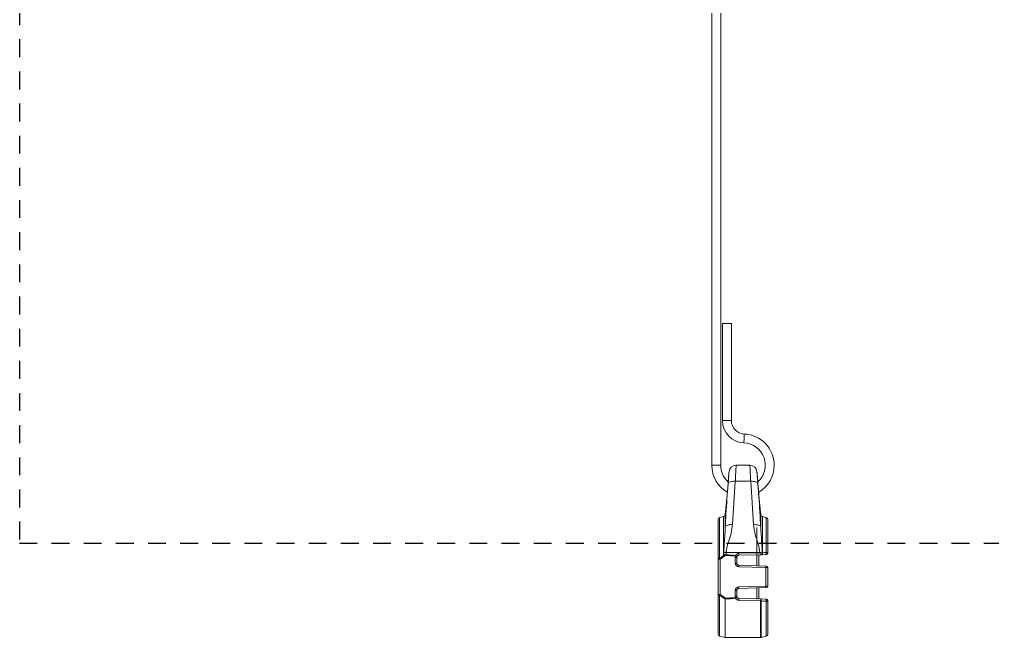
# Model space of a CAD drawing. Extents: x -382 to 1420, y -377 to 265.
# Drawn here: x 201.62 to 208.43, y -8.29 to -3.96 of the extents above; entities that cross this region are included whole.
import ezdxf

# ---------------------------------------------------------------- set-up
doc = ezdxf.new("R2010")
doc.units = 0
doc.header["$MEASUREMENT"] = 0
doc.linetypes.add('HIDDEN2', pattern=[0.1875, 0.125, -0.0625])
for name, color, linetype in [('AV-Anno-Iden', 154, 'CONTINUOUS'), ('AV-Detl-Obje-Brkt', 202, 'CONTINUOUS'), ('AV-Detl-Patt', 165, 'CONTINUOUS')]:
    doc.layers.add(name, color=color, linetype=linetype)

# ---------------------------------------------------------------- blocks, each defined once
blk = doc.blocks.new('A$C429A2651')
at = {"layer": 'AV-Detl-Obje-Brkt', "linetype": 'Continuous', "lineweight": 15}
for p, q in [((4.1977, 6.3523), (4.1977, 1.2055)), ((4.2601, 1.2055), (4.2601, 6.3523)), ((4.2726, 2.1985), (4.2726, 1.5176)), ((4.2726, 2.1985), (4.3038, 2.1985)), ((4.3038, 2.1985), (4.3351, 2.1985)), ((4.3351, 1.5176), (4.3351, 2.1985)), ((4.2726, 1.5176), (4.3038, 1.5176)), ((4.3038, 1.5176), (4.3351, 1.5176)), ((4.4225, 1.3615), (4.4238, 1.3927)), ((4.4238, 1.3927), (4.425, 1.4239)), ((4.2289, 1.2055), (4.1977, 1.2055)), ((4.2601, 1.2055), (4.2289, 1.2055)), ((4.3183, 1.158), (4.3172, 1.1452)), ((4.4644, 1.2055), (4.3681, 1.2055)), ((4.5154, 1.144), (4.5142, 1.158)), ((4.3621, 1.0931), (4.3421, 0.7902)), ((4.3621, 1.0931), (4.4704, 1.0931)), ((4.4905, 0.7902), (4.4704, 1.0931)), ((4.2956, 0.8976), (4.2923, 0.8604)), ((4.2956, 0.8976), (4.2956, 0.8972)), ((4.5402, 0.8604), (4.537, 0.8971)), ((4.2414, 0.5483), (4.2414, 0.8241)), ((4.2808, 0.8466), (4.253, 0.8392)), ((4.253, 0.8392), (4.253, 0.5529)), ((4.2808, 0.574), (4.2808, 0.8466)), ((4.2923, 0.8604), (4.2923, 0.7737)), ((4.5402, 0.7737), (4.5402, 0.8604)), ((4.5796, 0.8392), (4.5518, 0.8466)), ((4.5518, 0.8466), (4.5518, 0.5936)), ((4.5796, 0.5945), (4.5796, 0.8392)), ((4.5912, 0.8241), (4.5912, 0.5906)), ((4.5124, 0.5035), (4.5124, 0.769)), ((4.2566, 0.5483), (4.2414, 0.5483)), ((4.2414, 0.3012), (4.2414, 0.5483)), ((4.2844, 0.5687), (4.2566, 0.5483)), ((4.2566, 0.5483), (4.2566, 0.3012)), ((4.2808, 0.574), (4.2817, 0.5753)), ((4.2817, 0.5753), (4.2817, 0.5936)), ((4.2862, 0.5701), (4.2844, 0.5687)), ((4.2975, 0.5946), (4.5351, 0.5946)), ((4.2975, 0.5946), (4.2975, 0.5799)), ((4.3623, 0.521), (4.3623, 0.56)), ((4.3623, 0.56), (4.3725, 0.56)), ((4.3642, 0.5696), (4.3654, 0.5751)), ((4.3725, 0.56), (4.3725, 0.521)), ((4.3875, 0.5894), (4.5351, 0.5934)), ((4.5353, 0.5794), (4.3878, 0.5756)), ((4.5274, 0.5792), (4.5274, 0.5019)), ((4.5351, 0.5934), (4.5351, 0.5946)), ((4.5351, 0.5934), (4.5509, 0.5935)), ((4.548, 0.5798), (4.5353, 0.5794)), ((4.5494, 0.5798), (4.548, 0.5798)), ((4.5773, 0.5805), (4.5494, 0.5798)), ((4.5509, 0.5936), (4.5509, 0.5935)), ((4.5509, 0.5935), (4.5518, 0.5936)), ((4.3623, 0.521), (4.3725, 0.521)), ((4.5751, 0.4904), (4.3872, 0.4954)), ((4.3878, 0.5053), (4.5757, 0.5004)), ((4.5751, 0.359), (4.5751, 0.4904)), ((4.5912, 0.4903), (4.5751, 0.4904)), ((4.5757, 0.5004), (4.5814, 0.5003)), ((4.5912, 0.4903), (4.5912, 0.3592)), ((4.3872, 0.3541), (4.5751, 0.359)), ((4.5757, 0.349), (4.3878, 0.3441)), ((4.5124, 0.2675), (4.5124, 0.3471)), ((4.5274, 0.3464), (4.5274, 0.2677)), ((4.5751, 0.359), (4.5912, 0.3592)), ((4.5814, 0.3492), (4.5757, 0.349)), ((4.2414, 0.3012), (4.2566, 0.3012)), ((4.2414, 0.0254), (4.2414, 0.3012)), ((4.253, 0.2965), (4.253, 0.0103)), ((4.2566, 0.3012), (4.293, 0.275)), ((4.3623, 0.2895), (4.3623, 0.3285)), ((4.3725, 0.3285), (4.3623, 0.3285)), ((4.3725, 0.2895), (4.3623, 0.2895)), ((4.3654, 0.2743), (4.3642, 0.2798)), ((4.3725, 0.3285), (4.3725, 0.2895)), ((4.3878, 0.2739), (4.5401, 0.2699)), ((4.2915, 0.2691), (4.2913, 0.2681)), ((4.2913, 0.2681), (4.2913, 0)), ((4.5399, 0.256), (4.3875, 0.26)), ((4.5399, 0), (4.5399, 0.256)), ((4.5401, 0.2699), (4.5773, 0.2689)), ((4.5425, 0.2561), (4.5425, 0.0003)), ((4.5796, 0.0103), (4.5796, 0.255)), ((4.5912, 0.2588), (4.5912, 0.0254)), ((4.253, 0.0103), (4.2913, 0)), ((4.5425, 0.0003), (4.5796, 0.0103)), ((4.2913, 0), (4.5399, 0))]:
    blk.add_line(p, q, dxfattribs=at)
at = {"layer": 'AV-Detl-Obje-Brkt', "linetype": 'Continuous', "lineweight": 15, "flags": 128}
for points in [[(4.3124, 1.0774), (4.3137, 1.081), (4.3168, 1.0844), (4.3216, 1.0874), (4.3278, 1.0898), (4.3352, 1.0917), (4.3436, 1.0929), (4.3527, 1.0933), (4.3621, 1.0931)], [(4.4704, 1.0931), (4.4798, 1.0933), (4.4889, 1.0929), (4.4973, 1.0917), (4.5048, 1.0898), (4.511, 1.0874), (4.5157, 1.0844), (4.5188, 1.081), (4.5202, 1.0774)], [(4.2923, 0.7737), (4.2939, 0.7773), (4.2971, 0.7807), (4.3019, 0.7837), (4.3081, 0.7862), (4.3155, 0.7882), (4.3239, 0.7896), (4.3328, 0.7902), (4.3421, 0.7902)], [(4.4905, 0.7902), (4.4997, 0.7902), (4.5087, 0.7896), (4.517, 0.7882), (4.5244, 0.7862), (4.5306, 0.7837), (4.5354, 0.7807), (4.5387, 0.7773), (4.5402, 0.7737)]]:
    blk.add_lwpolyline(points, dxfattribs=at)
at = {"layer": 'AV-Detl-Obje-Brkt', "linetype": 'Continuous', "lineweight": 15}
for centre, radius, start, end in [((4.4288, 1.5176), 0.1562, 180, 267.70756), ((4.4288, 1.5176), 0.0937, 180, 267.70756), ((4.4163, 1.2055), 0.2186, 0, 87.70756), ((4.4163, 1.2055), 0.1562, 311.6149, 87.70756), ((4.4163, 1.2055), 0.2186, 180, 239.51508), ((4.4163, 1.2055), 0.1562, 180, 227.76551), ((4.3683, 1.1555), 0.05, 90.42062, 175.93667), ((4.4643, 1.1555), 0.05, 4.06333, 89.3855), ((4.4163, 1.2055), 0.2186, 300.15946, 0), ((4.257, 0.8241), 0.0156, 105, 180), ((4.2767, 0.8617), 0.0156, 285, 355), ((4.5558, 0.8617), 0.0156, 185, 255), ((4.5755, 0.8241), 0.0156, 0, 75), ((4.2512, 0.5407), 0.0124, 81.61654, 142.29467), ((4.808, 0.9813), 0.7011, 217.66333, 218.14657), ((4.828, 0.9426), 0.6597, 213.96315, 214.52383), ((4.2973, 0.4745), 0.1201, 89.93525, 97.48855), ((4.8203, 1.0321), 0.7062, 220.29636, 220.86097), ((4.8574, 0.5369), 0.5616, 175.61008, 176.1936), ((4.3879, 0.56), 0.0256, 157.74872, 180), ((4.4652, 0.8095), 0.2603, 247.17643, 249.43), ((4.3628, 0.5633), 0.0121, 17.94975, 77.59782), ((4.3882, 0.56), 0.0156, 157.74872, 180), ((4.0436, 0.576), 0.3442, 359.92652, 2.23528), ((4.5352, 0.4745), 0.1201, 82.51145, 90.06475), ((4.1981, 0.5801), 0.3373, 359.88774, 2.25964), ((4.5384, 0.589), 0.0133, 316.12709, 20.12974), ((4.5373, 0.5889), 0.0152, 322.89517, 18.05321), ((4.5651, 0.5897), 0.0152, 322.84213, 18.22509), ((4.5812, 0.5906), 0.00999, 271.5, 0), ((4.3879, 0.521), 0.0256, 180, 268.5), ((4.3882, 0.521), 0.0156, 180, 268.5), ((4.483, 0.4954), 0.0958, 174.0089, 179.99521), ((4.6709, 0.4904), 0.0958, 174.0089, 179.99521), ((4.5812, 0.4903), 0.00999, 0, 88.5), ((4.3879, 0.3285), 0.0256, 91.5, 180), ((4.3882, 0.3285), 0.0156, 91.5, 180), ((4.483, 0.3541), 0.0958, 180.00479, 185.9911), ((4.6709, 0.359), 0.0958, 180.00479, 185.9911), ((4.5812, 0.3592), 0.00999, 271.5, 0), ((4.2512, 0.3088), 0.0124, 217.70533, 278.38346), ((4.808, -0.1319), 0.7011, 141.85343, 142.33667), ((4.3879, 0.2895), 0.0256, 180, 202.25128), ((4.4652, 0.0399), 0.2603, 110.57, 112.82357), ((4.3628, 0.2861), 0.0121, 282.40218, 342.05025), ((4.3882, 0.2895), 0.0156, 180, 202.25128), ((4.0436, 0.2735), 0.3442, 357.76472, 0.07348), ((4.2031, 0.2693), 0.337, 357.73955, 0.11353), ((4.5399, 0.2805), 0.0245, 269.96546, 276.02395), ((4.528, 0.2608), 0.0152, 342.00198, 37.08868), ((4.5651, 0.2598), 0.0152, 341.77491, 37.15787), ((4.5812, 0.2588), 0.00999, 0, 88.5), ((4.257, 0.0254), 0.0156, 180, 255), ((4.5399, 0.01), 0.00999, 270, 285), ((4.5755, 0.0254), 0.0156, 285, 0)]:
    blk.add_arc(centre, radius, start, end, dxfattribs=at)
for centre, ratio, start_param, end_param in [((-10.2465, 0.4247), 0.026186, 0.362067, 0.37401), ((-10.2461, 0.4247), 0.027185, 0.361933, 0.37401), ((-10.2461, 0.4247), 0.027185, 5.908125, 5.921252), ((-10.2465, 0.4247), 0.026186, 5.908462, 5.921118)]:
    blk.add_ellipse(centre, major_axis=(15.6237, 0), ratio=ratio, start_param=start_param, end_param=end_param, dxfattribs=at)
for points, knots in [([(4.3124, 1.0774), (4.3133, 1.0894), (4.3153, 1.115), (4.3173, 1.143), (4.3184, 1.159), (4.3184, 1.1582), (4.3184, 1.158)], [0, 0, 0, 0, 0.255902, 0.546047, 0.836303, 1, 1, 1, 1]), ([(4.3681, 1.2029), (4.3682, 1.2033), (4.3682, 1.2043), (4.3671, 1.1825), (4.365, 1.1443), (4.3631, 1.1094), (4.3621, 1.0931)], [0, 0, 0, 0, 0.163913, 0.453856, 0.74391, 1, 1, 1, 1]), ([(4.4704, 1.0931), (4.4694, 1.1116), (4.4673, 1.1487), (4.4653, 1.1862), (4.4643, 1.2055), (4.4644, 1.2035), (4.4644, 1.2029)], [0, 0, 0, 0, 0.2912052, 0.5825763, 0.8734712, 1, 1, 1, 1]), ([(4.5142, 1.158), (4.5141, 1.1584), (4.514, 1.1599), (4.515, 1.1458), (4.517, 1.1182), (4.5191, 1.091), (4.5202, 1.0774)], [0, 0, 0, 0, 0.126874, 0.417899, 0.709191, 1, 1, 1, 1]), ([(4.3172, 1.1452), (4.3172, 1.1454), (4.3174, 1.1477), (4.3168, 1.1388), (4.3154, 1.1208), (4.3134, 1.0938), (4.3108, 1.0606), (4.3073, 1.0181), (4.3036, 0.9761), (4.3, 0.9391), (4.2972, 0.912), (4.2955, 0.897), (4.2956, 0.8974), (4.2956, 0.8976)], [0, 0, 0, 0, 0.009042, 0.116226, 0.223346, 0.291226, 0.398986, 0.506761, 0.61434, 0.721536, 0.828357, 0.93512, 1, 1, 1, 1]), ([(4.537, 0.8967), (4.537, 0.8969), (4.5369, 0.8979), (4.536, 0.9066), (4.5336, 0.9292), (4.5304, 0.9609), (4.527, 0.9984), (4.5236, 1.0383), (4.5205, 1.0763), (4.518, 1.109), (4.5162, 1.1328), (4.5154, 1.1439), (4.5153, 1.1449), (4.5153, 1.1453)], [0, 0, 0, 0, 0.026893, 0.132222, 0.233857, 0.335551, 0.437313, 0.539008, 0.640715, 0.742436, 0.844512, 0.94604, 1, 1, 1, 1]), ([(4.5179, 1.1108), (4.5177, 1.1127), (4.517, 1.1213), (4.5161, 1.1338), (4.5153, 1.1457), (4.5154, 1.1444), (4.5154, 1.144)], [0, 0, 0, 0, 0.075127, 0.350922, 0.793886, 1, 1, 1, 1]), ([(4.2923, 0.7737), (4.2939, 0.8042), (4.2991, 0.9054), (4.3069, 1.0066), (4.3124, 1.0774)], [0, 0, 0, 0, 0.300595, 1, 1, 1, 1]), ([(4.5202, 1.0774), (4.5226, 1.0469), (4.5305, 0.9458), (4.5362, 0.8445), (4.5402, 0.7737)], [0, 0, 0, 0, 0.300592, 1, 1, 1, 1]), ([(4.537, 0.8971), (4.537, 0.8967), (4.5373, 0.8947), (4.5361, 0.9048), (4.5337, 0.9276), (4.5309, 0.956), (4.529, 0.9769), (4.5283, 0.9841)], [0, 0, 0, 0, 0.058793, 0.324868, 0.591664, 0.858499, 1, 1, 1, 1]), ([(4.2817, 0.5936), (4.283, 0.6235), (4.2851, 0.6691), (4.2904, 0.7281), (4.2916, 0.7572), (4.2923, 0.7737)], [0, 0, 0, 0, 0.4522447, 0.6903144, 1, 1, 1, 1]), ([(4.3421, 0.7902), (4.3398, 0.7713), (4.3353, 0.733), (4.3195, 0.6824), (4.303, 0.637), (4.2993, 0.6088), (4.2975, 0.5946)], [0, 0, 0, 0, 0.284995, 0.575463, 0.786743, 1, 1, 1, 1]), ([(4.5351, 0.5946), (4.5316, 0.6145), (4.5242, 0.6574), (4.4992, 0.7205), (4.4934, 0.7669), (4.4905, 0.7902)], [0, 0, 0, 0, 0.301818, 0.649408, 1, 1, 1, 1]), ([(4.5402, 0.7737), (4.5426, 0.7368), (4.5454, 0.6911), (4.5502, 0.6268), (4.5506, 0.6049), (4.5509, 0.5936)], [0, 0, 0, 0, 0.672838, 0.831815, 1, 1, 1, 1]), ([(4.253, 0.5529), (4.2611, 0.5594), (4.2703, 0.5666), (4.2798, 0.5733), (4.2808, 0.574)], [0, 0, 0, 0, 0.894785, 1, 1, 1, 1]), ([(4.2817, 0.5753), (4.2837, 0.5765), (4.288, 0.5789), (4.2936, 0.58), (4.2968, 0.5799), (4.2975, 0.5799)], [0, 0, 0, 0, 0.422284, 0.872615, 1, 1, 1, 1]), ([(4.2971, 0.5742), (4.2966, 0.5742), (4.2943, 0.5743), (4.2904, 0.5732), (4.2876, 0.5711), (4.2862, 0.5701)], [0, 0, 0, 0, 0.123089, 0.563531, 1, 1, 1, 1]), ([(4.3654, 0.5751), (4.3659, 0.5761), (4.3677, 0.5794), (4.3721, 0.5842), (4.3793, 0.5884), (4.3848, 0.5891), (4.3875, 0.5894)], [0, 0, 0, 0, 0.118513, 0.421658, 0.711392, 1, 1, 1, 1]), ([(4.3737, 0.5659), (4.3737, 0.5659), (4.3738, 0.5661), (4.374, 0.5666), (4.3742, 0.5669), (4.3743, 0.567)], [0, 0, 0, 0, 0.009876, 0.648711, 1, 1, 1, 1]), ([(4.3878, 0.5756), (4.3861, 0.5754), (4.3827, 0.5749), (4.3783, 0.5724), (4.3757, 0.5696), (4.3746, 0.5676), (4.3743, 0.567)], [0, 0, 0, 0, 0.2812966, 0.5695002, 0.8780553, 1, 1, 1, 1]), ([(4.5518, 0.5936), (4.5581, 0.5938), (4.5674, 0.5941), (4.5767, 0.5944), (4.5796, 0.5945)], [0, 0, 0, 0, 0.686394, 1, 1, 1, 1]), ([(4.5814, 0.5806), (4.5814, 0.5806), (4.5813, 0.5806), (4.5803, 0.5806), (4.579, 0.5806), (4.5778, 0.5805), (4.5773, 0.5805)], [0, 0, 0, 0, 0.261219, 0.517634, 0.75852, 1, 1, 1, 1]), ([(4.5796, 0.5945), (4.5812, 0.5943), (4.5844, 0.5941), (4.5881, 0.5931), (4.5907, 0.592), (4.591, 0.5911), (4.5912, 0.5906)], [0, 0, 0, 0, 0.249881, 0.492976, 0.745798, 1, 1, 1, 1]), ([(4.2913, 0.2681), (4.2828, 0.2741), (4.2697, 0.2832), (4.2573, 0.2931), (4.253, 0.2965)], [0, 0, 0, 0, 0.653758, 1, 1, 1, 1]), ([(4.2915, 0.2691), (4.292, 0.271), (4.2925, 0.2729), (4.293, 0.2749), (4.293, 0.275)], [0, 0, 0, 0, 0.96732, 1, 1, 1, 1]), ([(4.3875, 0.26), (4.3848, 0.2604), (4.3793, 0.2611), (4.3721, 0.2653), (4.3677, 0.2701), (4.3659, 0.2734), (4.3654, 0.2743)], [0, 0, 0, 0, 0.288608, 0.578342, 0.881487, 1, 1, 1, 1]), ([(4.3743, 0.2824), (4.3743, 0.2824), (4.3741, 0.2827), (4.3739, 0.283), (4.3738, 0.2835), (4.3737, 0.2836)], [0, 0, 0, 0, 0.015737, 0.653184, 1, 1, 1, 1]), ([(4.3743, 0.2824), (4.3746, 0.2819), (4.3757, 0.2799), (4.3783, 0.2771), (4.3827, 0.2745), (4.3861, 0.2741), (4.3878, 0.2739)], [0, 0, 0, 0, 0.121945, 0.4305, 0.718703, 1, 1, 1, 1]), ([(4.5796, 0.255), (4.5732, 0.2552), (4.5608, 0.2556), (4.5485, 0.2559), (4.5425, 0.2561)], [0, 0, 0, 0, 0.514661, 1, 1, 1, 1]), ([(4.5773, 0.2689), (4.5776, 0.2689), (4.5786, 0.2689), (4.5801, 0.2689), (4.5812, 0.2688), (4.5814, 0.2688), (4.5814, 0.2688)], [0, 0, 0, 0, 0.1458956, 0.4216117, 0.7110118, 1, 1, 1, 1]), ([(4.5912, 0.2588), (4.591, 0.2583), (4.5905, 0.2573), (4.5873, 0.2561), (4.5834, 0.2553), (4.5806, 0.2551), (4.5796, 0.255)], [0, 0, 0, 0, 0.281347, 0.567741, 0.848358, 1, 1, 1, 1])]:
    blk.add_open_spline(points, degree=3, knots=knots, dxfattribs=at)

msp = doc.modelspace()

# ---------------------------------------------------------------- linework, layer by layer
at = {"layer": 'AV-Detl-Patt', "color": 253, "linetype": 'HIDDEN2'}
msp.add_lwpolyline([(201.61932, -7.62432), (237.61932, -7.62432), (237.61932, 16.37568), (201.61932, 16.37568)], close=True, dxfattribs=at)

# ---------------------------------------------------------------- block references
at = {"layer": 'AV-Anno-Iden'}
msp.add_blockref('A$C429A2651', (202.26765, -8.28517), dxfattribs=at)

doc.saveas('drawing.dxf')
